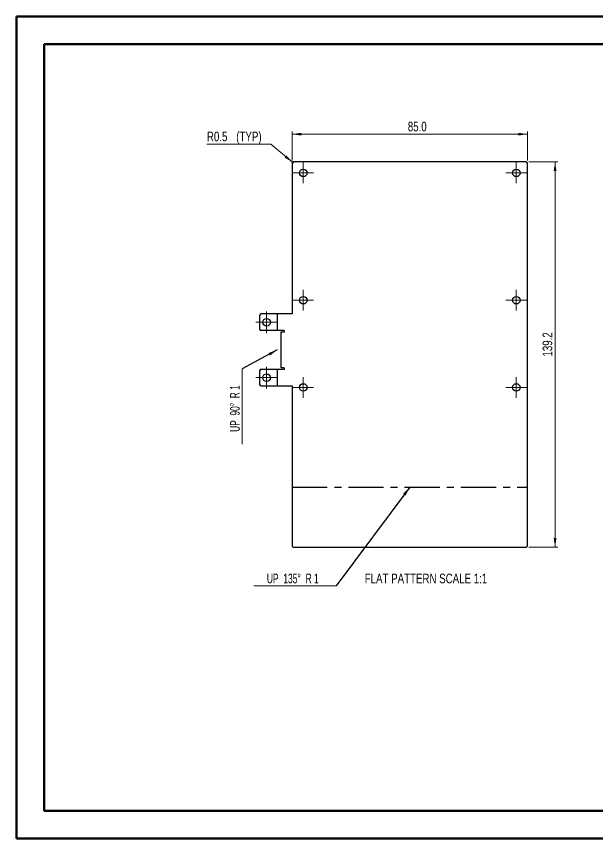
# Paper-space layout 'Flat Pattern 1_1' of a CAD drawing. Header units: millimetres. Extents: x 0 to 420, y 0 to 297.
# Drawn here: x 0.1 to 210.1, y 0.2 to 297.2 of the extents above; entities that cross this region are included whole.
import ezdxf

# ---------------------------------------------------------------- set-up
doc = ezdxf.new("R2010")
doc.units = ezdxf.units.MM
doc.linetypes.add('CENTERX2', pattern=[20.32, 12.7, -2.54, 2.54, -2.54])
doc.styles.add('SLDTEXTSTYLE1', font='TXT', dxfattribs={"width": 0.75})
doc.styles.add('SLDTEXTSTYLE5', font='TXT', dxfattribs={"width": 0.653846})
doc.styles.add('SLDTEXTSTYLE6', font='TXT', dxfattribs={"width": 0.645833})
doc.dimstyles.new('SLDDIMSTYLE0', dxfattribs={"dimtxt": 3.5, "dimasz": 3.302, "dimexe": 0, "dimexo": 0.0625, "dimgap": 0.875, "dimtad": 1, "dimdec": 1, "dimrnd": 1e-09, "dimzin": 4, "dimdsep": 46, "dimtxsty": 'SLDTEXTSTYLE1', "dimsah": 1, "dimcen": 0.09, "dimadec": 0, "dimazin": 1, "dimtfac": 1, "dimtdec": 1, "dimtofl": 0, "dimtmove": 0, "dimatfit": 3, "dimfxl": 1, "dimfrac": 2, "dimtolj": 1, "dimtzin": 12, "dimarcsym": 0})
doc.dimstyles.new('SLDDIMSTYLE11', dxfattribs={"dimtxt": 3.5, "dimasz": 3.302, "dimexe": 0, "dimexo": 0.0625, "dimgap": 0.875, "dimtad": 0, "dimtih": 1, "dimtoh": 1, "dimdec": 1, "dimrnd": 1e-09, "dimdsep": 46, "dimtxsty": 'SLDTEXTSTYLE1', "dimsah": 1, "dimcen": 0, "dimadec": 0, "dimazin": 2, "dimtfac": 1, "dimtdec": 1, "dimtofl": 0, "dimtmove": 0, "dimatfit": 3, "dimfxl": 1, "dimfrac": 2, "dimtolj": 1, "dimtzin": 12, "dimarcsym": 0})
doc.dimstyles.new('SLDDIMSTYLE12', dxfattribs={"dimtxt": 0.18, "dimasz": 3.302, "dimexe": 0, "dimexo": 0.0625, "dimgap": 0, "dimtad": 0, "dimtih": 1, "dimtoh": 1, "dimdec": 0, "dimrnd": 1e-09, "dimzin": 0, "dimdsep": 46, "dimtxsty": 'Standard', "dimsah": 1, "dimcen": 0.09, "dimadec": 0, "dimazin": 0, "dimtfac": 3.302, "dimtdec": 0, "dimtofl": 0, "dimtmove": 0, "dimatfit": 3, "dimfxl": 1, "dimfrac": 2, "dimtolj": 1, "dimtzin": 0, "dimarcsym": 0})
doc.dimstyles.new('SLDDIMSTYLE3', dxfattribs={"dimtxt": 3.5, "dimasz": 3.302, "dimexe": 0, "dimexo": 0.0625, "dimgap": 0.875, "dimtad": 1, "dimdec": 1, "dimrnd": 1e-09, "dimzin": 12, "dimdsep": 46, "dimtxsty": 'SLDTEXTSTYLE1', "dimsah": 1, "dimcen": 0.09, "dimadec": 0, "dimazin": 3, "dimtfac": 1, "dimtdec": 1, "dimtofl": 0, "dimtmove": 0, "dimatfit": 3, "dimfxl": 1, "dimfrac": 2, "dimtolj": 1, "dimtzin": 12, "dimarcsym": 0})

# ---------------------------------------------------------------- blocks, each defined once
blk = doc.blocks.new('_D_20')
at = {"color": 7, "linetype": 'Continuous', "lineweight": 18}
for p, q in [((92.04, 251.07), (68.91, 251.07)), ((99.84, 244.51), (92.04, 251.07)), ((100.22, 244.19), (99.84, 244.51))]:
    blk.add_line(p, q, dxfattribs=at)
blk.add_solid([(99.84, 244.51), (97.64, 247.02), (96.99, 246.25)], dxfattribs=at)
at = {"color": 7, "linetype": 'Continuous', "lineweight": 18, "char_height": 3.5, "attachment_point": 1, "style": 'SLDTEXTSTYLE1'}
for s, insert in [('R0.5', (68.91, 255.59)), ('(TYP)', (79.52, 255.59))]:
    blk.add_mtext(s, dxfattribs=dict(at, insert=insert))
blk = doc.blocks.new('_D_21')
at = {"color": 7, "linetype": 'Continuous', "lineweight": 18}
for p, q in [((185.22, 244.69), (195.72, 244.69)), ((194.72, 244.69), (194.72, 105.48)), ((185.22, 105.48), (195.72, 105.48))]:
    blk.add_line(p, q, dxfattribs=at)
for points in [[(194.72, 244.69), (194.22, 241.38), (195.23, 241.38)], [(194.72, 105.48), (195.23, 108.78), (194.22, 108.78)]]:
    blk.add_solid(points, dxfattribs=at)
at = {"color": 7, "linetype": 'Continuous', "lineweight": 18, "insert": (190.21, 174.34), "char_height": 3.5, "attachment_point": 1, "rotation": 90, "style": 'SLDTEXTSTYLE1'}
blk.add_mtext('139.2', dxfattribs=at)
blk = doc.blocks.new('_D_22')
at = {"color": 7, "linetype": 'Continuous', "lineweight": 18}
for p, q in [((99.72, 245.19), (99.72, 255.69)), ((184.72, 245.19), (184.72, 255.69)), ((99.72, 254.69), (184.72, 254.69))]:
    blk.add_line(p, q, dxfattribs=at)
for points in [[(99.72, 254.69), (103.03, 254.18), (103.03, 255.19)], [(184.72, 254.69), (181.42, 255.19), (181.42, 254.18)]]:
    blk.add_solid(points, dxfattribs=at)
at = {"color": 7, "linetype": 'Continuous', "lineweight": 18, "insert": (141.51, 259.2), "char_height": 3.5, "attachment_point": 1, "style": 'SLDTEXTSTYLE1'}
blk.add_mtext('85.0', dxfattribs=at)
blk = doc.blocks.new('SW_NOTE_3')
at = {"color": 0, "linetype": 'Continuous', "lineweight": 0}
blk.add_line((-29.76, 0), (0, 0), dxfattribs=at)
at = {"color": 0, "linetype": 'Continuous', "lineweight": 0, "insert": (-15.65, 4.39), "char_height": 3.5, "attachment_point": 2, "style": 'SLDTEXTSTYLE5'}
blk.add_mtext('UP  135°  R 1', dxfattribs=at)
blk = doc.blocks.new('SW_NOTE_4')
at = {"color": 0, "linetype": 'Continuous', "lineweight": 0}
blk.add_line((0, -27.18), (0, 0), dxfattribs=at)
at = {"color": 0, "linetype": 'Continuous', "lineweight": 0, "insert": (-4.43, -14.3), "char_height": 3.5, "attachment_point": 2, "rotation": 90, "style": 'SLDTEXTSTYLE6'}
blk.add_mtext('UP  90°  R 1', dxfattribs=at)
blk = doc.blocks.new('SW_CENTERMARKSYMBOL_8')
at = {"color": 0, "linetype": 'Continuous', "lineweight": 0}
for p, q in [((0, 2.5), (0, 3.75)), ((-2.5, 0), (-3.75, 0)), ((0, 0), (-2.5, 0)), ((0, 0), (0, 2.5)), ((0, 0), (0, -2.5)), ((0, 0), (2.5, 0)), ((2.5, 0), (3.75, 0)), ((0, -2.5), (0, -3.75))]:
    blk.add_line(p, q, dxfattribs=at)
blk = doc.blocks.new('SW_CENTERMARKSYMBOL_9')
at = {"color": 0, "linetype": 'Continuous', "lineweight": 0}
for p, q in [((0, 2.5), (0, 3.75)), ((-2.5, 0), (-3.75, 0)), ((0, 0), (-2.5, 0)), ((0, 0), (0, 2.5)), ((0, 0), (0, -2.5)), ((0, 0), (2.5, 0)), ((2.5, 0), (3.75, 0)), ((0, -2.5), (0, -3.75))]:
    blk.add_line(p, q, dxfattribs=at)
blk = doc.blocks.new('SW_CENTERMARKSYMBOL_10')
at = {"color": 0, "linetype": 'Continuous', "lineweight": 0}
for p, q in [((0, 2.5), (0, 3.75)), ((-2.5, 0), (-3.75, 0)), ((0, 0), (-2.5, 0)), ((0, 0), (0, 2.5)), ((0, 0), (0, -2.5)), ((0, 0), (2.5, 0)), ((2.5, 0), (3.75, 0)), ((0, -2.5), (0, -3.75))]:
    blk.add_line(p, q, dxfattribs=at)
blk = doc.blocks.new('SW_CENTERMARKSYMBOL_11')
at = {"color": 0, "linetype": 'Continuous', "lineweight": 0}
for p, q in [((0, 2.5), (0, 3.75)), ((-2.5, 0), (-3.75, 0)), ((0, 0), (-2.5, 0)), ((0, 0), (0, 2.5)), ((0, 0), (0, -2.5)), ((0, 0), (2.5, 0)), ((2.5, 0), (3.75, 0)), ((0, -2.5), (0, -3.75))]:
    blk.add_line(p, q, dxfattribs=at)
blk = doc.blocks.new('SW_CENTERMARKSYMBOL_12')
at = {"color": 0, "linetype": 'Continuous', "lineweight": 0}
for p, q in [((0, 2.5), (0, 3.75)), ((-2.5, 0), (-3.75, 0)), ((0, 0), (-2.5, 0)), ((0, 0), (0, 2.5)), ((0, 0), (0, -2.5)), ((0, 0), (2.5, 0)), ((2.5, 0), (3.75, 0)), ((0, -2.5), (0, -3.75))]:
    blk.add_line(p, q, dxfattribs=at)
blk = doc.blocks.new('SW_CENTERMARKSYMBOL_13')
at = {"color": 0, "linetype": 'Continuous', "lineweight": 0}
for p, q in [((0, 2.5), (0, 3.75)), ((-2.5, 0), (-3.75, 0)), ((0, 0), (-2.5, 0)), ((0, 0), (0, 2.5)), ((0, 0), (0, -2.5)), ((0, 0), (2.5, 0)), ((2.5, 0), (3.75, 0)), ((0, -2.5), (0, -3.75))]:
    blk.add_line(p, q, dxfattribs=at)
blk = doc.blocks.new('SW_CENTERMARKSYMBOL_14')
at = {"color": 0, "linetype": 'Continuous', "lineweight": 0}
for p, q in [((0, 2.5), (0, 3.9)), ((-2.5, 0), (-3.9, 0)), ((0, 0), (-2.5, 0)), ((0, 0), (0, 2.5)), ((0, 0), (0, -2.5)), ((0, 0), (2.5, 0)), ((2.5, 0), (3.9, 0)), ((0, -2.5), (0, -3.9))]:
    blk.add_line(p, q, dxfattribs=at)
blk = doc.blocks.new('SW_CENTERMARKSYMBOL_15')
at = {"color": 0, "linetype": 'Continuous', "lineweight": 0}
for p, q in [((0, 2.5), (0, 3.9)), ((-2.5, 0), (-3.9, 0)), ((0, 0), (-2.5, 0)), ((0, 0), (0, 2.5)), ((0, 0), (0, -2.5)), ((0, 0), (2.5, 0)), ((2.5, 0), (3.9, 0)), ((0, -2.5), (0, -3.9))]:
    blk.add_line(p, q, dxfattribs=at)

psp = doc.layouts.new('Flat Pattern 1_1')

# ---------------------------------------------------------------- linework, layer by layer
at = {"color": 7, "linetype": 'Continuous', "lineweight": 50}
for p, q in [((0.079, 0.215), (0.079, 297.215)), ((0.079, 297.215), (420.079, 297.215)), ((10.079, 10.215), (10.079, 287.215)), ((10.079, 287.215), (410.079, 287.215)), ((10.079, 10.215), (410.079, 10.215)), ((0.079, 0.215), (420.079, 0.215))]:
    psp.add_line(p, q, dxfattribs=at)
at = {"color": 7, "linetype": 'Continuous', "lineweight": 25}
for p, q in [((99.723, 244.186), (99.723, 189.736)), ((184.223, 244.686), (100.223, 244.686)), ((184.723, 105.977), (184.723, 244.186)), ((87.974, 189.236), (87.974, 184.236)), ((99.723, 189.736), (88.474, 189.736)), ((96.723, 183.736), (88.474, 183.736)), ((95.723, 170.236), (95.723, 183.236)), ((95.723, 183.236), (96.723, 183.236)), ((88.474, 169.736), (96.723, 169.736)), ((96.723, 170.236), (95.723, 170.236)), ((87.974, 169.236), (87.974, 164.236)), ((88.474, 163.736), (99.723, 163.736)), ((99.723, 163.736), (99.723, 105.977)), ((100.223, 105.477), (184.223, 105.477))]:
    psp.add_line(p, q, dxfattribs=at)
at = {"color": 7, "linetype": 'CENTERX2'}
for p, q in [((94.349, 189.736), (94.349, 183.736)), ((94.349, 169.736), (94.349, 163.736)), ((99.723, 127.124), (184.723, 127.124))]:
    psp.add_line(p, q, dxfattribs=at)
at = {"color": 7, "linetype": 'Continuous', "lineweight": 25}
for centre, radius in [((103.723, 240.686), 1.35), ((180.723, 240.686), 1.35), ((103.723, 194.686), 1.35), ((180.723, 194.686), 1.35), ((90.474, 186.736), 1.4), ((90.474, 166.736), 1.4), ((103.723, 163.186), 1.35), ((180.723, 163.186), 1.35)]:
    psp.add_circle(centre, radius, dxfattribs=at)
for centre, radius, start, end in [((100.223, 244.186), 0.5, 90, 180), ((184.223, 244.186), 0.5, 0, 90), ((88.474, 189.236), 0.5, 90, 180), ((88.474, 184.236), 0.5, 180, 270), ((96.723, 183.486), 0.25, 270, 90), ((88.474, 169.236), 0.5, 90, 180), ((96.723, 169.986), 0.25, 270, 90), ((88.474, 164.236), 0.5, 180, 270), ((100.223, 105.977), 0.5, 180, 270), ((184.223, 105.977), 0.5, 270, 0)]:
    psp.add_arc(centre, radius, start, end, dxfattribs=at)

# ---------------------------------------------------------------- block references
at = {"color": 7, "linetype": 'Continuous', "lineweight": 0}
for name, p in [('SW_CENTERMARKSYMBOL_12', (103.723, 240.686)), ('SW_CENTERMARKSYMBOL_13', (180.723, 240.686)), ('SW_CENTERMARKSYMBOL_9', (103.723, 194.686)), ('SW_CENTERMARKSYMBOL_11', (180.723, 194.686)), ('SW_CENTERMARKSYMBOL_15', (90.474, 186.736)), ('SW_NOTE_4', (81.709, 169.856)), ('SW_CENTERMARKSYMBOL_14', (90.474, 166.736)), ('SW_CENTERMARKSYMBOL_8', (103.723, 163.186)), ('SW_CENTERMARKSYMBOL_10', (180.723, 163.186)), ('SW_NOTE_3', (115.586, 91.531))]:
    psp.add_blockref(name, p, dxfattribs=at)

# ---------------------------------------------------------------- texts
at = {"color": 7, "linetype": 'Continuous', "lineweight": 0, "insert": (125.933, 95.919), "char_height": 3.5, "attachment_point": 1, "style": 'SLDTEXTSTYLE1'}
psp.add_mtext('FLAT PATTERN SCALE 1:1', dxfattribs=at)

# ---------------------------------------------------------------- dimensions: what is measured, and where the dimension line sits
at = {"color": 7, "linetype": 'Continuous', "lineweight": 18}
dim = psp.add_linear_dim(base=(184.723, 254.686), p1=(99.723, 244.186), p2=(184.723, 244.186), dimstyle='SLDDIMSTYLE0', dxfattribs=at)
dim.commit()
dim.dimension.update_dxf_attribs({"geometry": '_D_22', "text_midpoint": (146.036, 254.686), "dimtype": 160})
dim = psp.add_radius_dim(center=(100.223, 244.186), mpoint=(99.841, 244.508), text='<> (TYP)', dimstyle='SLDDIMSTYLE11', dxfattribs=at)
dim.commit()
dim.dimension.update_dxf_attribs({"geometry": '_D_20', "text_midpoint": (79.683, 253.852), "dimtype": 164})
dim = psp.add_linear_dim(base=(194.723, 105.477), p1=(184.223, 244.686), p2=(184.223, 105.477), angle=90, dimstyle='SLDDIMSTYLE3', dxfattribs=at)
dim.commit()
dim.dimension.update_dxf_attribs({"geometry": '_D_21', "text_midpoint": (194.723, 180.163), "dimtype": 160})

# ---------------------------------------------------------------- leaders
at = {"color": 7, "linetype": 'Continuous', "lineweight": 0}
for points in [[(94.349, 176.736), (81.709, 169.856)], [(142.223, 127.124), (115.586, 91.531)]]:
    psp.add_leader(points, dimstyle='SLDDIMSTYLE12', dxfattribs=at)

doc.saveas('drawing.dxf')
